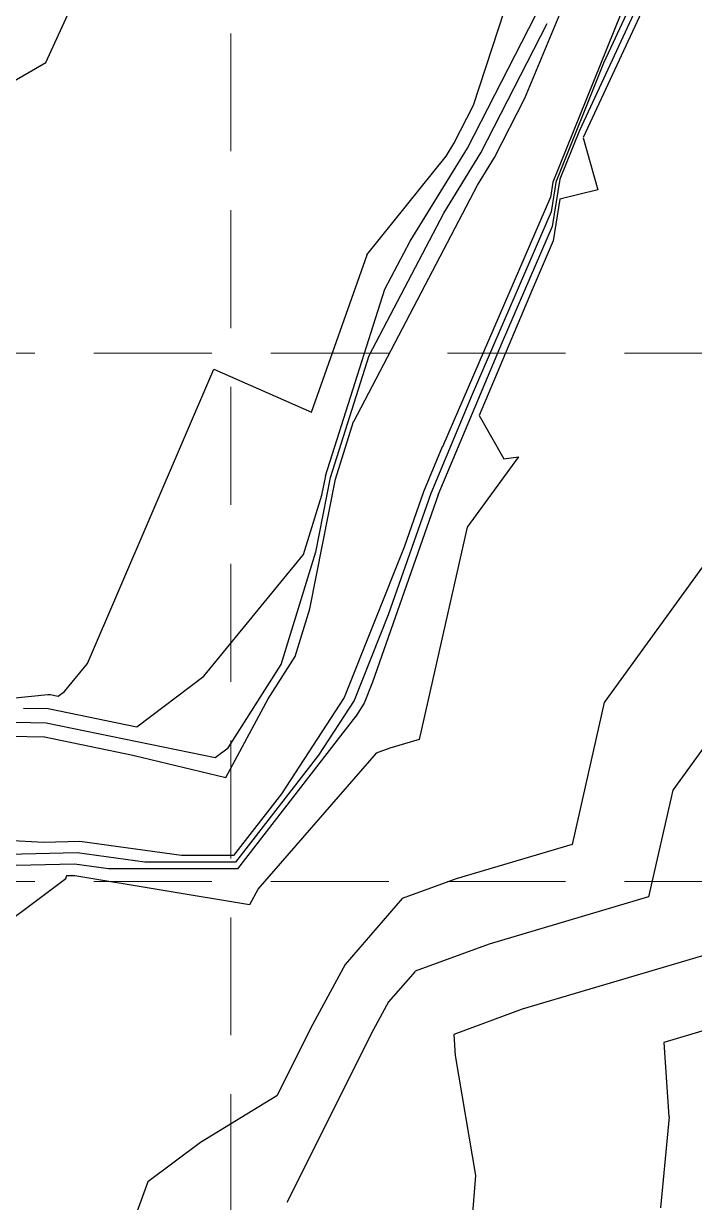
# Model space of a CAD drawing. Header units: feet. Extents: x 10084 to 13321, y 3329 to 8503.
# Drawn here: x 11832.5 to 11934.9, y 4737.2 to 4917.2 of the extents above; entities that cross this region are included whole.
import ezdxf

# ---------------------------------------------------------------- set-up
doc = ezdxf.new("R2010")
doc.units = ezdxf.units.FT
doc.header["$LTSCALE"] = 40
doc.header["$MEASUREMENT"] = 0
doc.linetypes.add('DASHED', pattern=[0.75, 0.5, -0.25])
doc.linetypes.add('HIDDEN', pattern=[0.375, 0.25, -0.125])
doc.layers.add('CONT-L', color=55, linetype='Continuous')
doc.layers.add('GRID', color=254, linetype='DASHED')

msp = doc.modelspace()

# ---------------------------------------------------------------- linework, layer by layer
at = {"layer": 'CONT-L', "color": 5}
for points, elevation in [([(11901.19, 4904.79), (11915.44, 4948.34)], 544), ([(11835.92, 4911.29), (11849.79, 4941.69)], 546), ([(11902.31, 4897.51), (11912.44, 4917.24)], 542), ([(11896.64, 4888.29), (11902.31, 4897.51)], 542), ([(11913.83, 4893.27), (11913.06, 4888.49)], 542), ([(11912.92, 4890.71), (11896.43, 4852.62)], 541), ([(11914.38, 4890.44), (11913.35, 4884.06)], 544), ([(11885.28, 4866.58), (11896.64, 4888.29)], 542), ([(11879.36, 4847.93), (11885.28, 4866.58)], 542), ([(11901, 4860.61), (11894.65, 4845.49)], 542), ([(11908.03, 4851.1), (11900.22, 4840.32)], 544), ([(11905.84, 4850.77), (11908.03, 4851.1)], 544), ([(11876.2, 4827.88), (11880.1, 4847.68)], 541), ([(11878.04, 4845.21), (11878.62, 4848.18)], 543), ([(11875.26, 4836.16), (11878.04, 4845.21)], 543), ([(11895.77, 4845.26), (11885.77, 4816.66)], 543), ([(11962.12, 4842.33), (11931.59, 4800.19)], 547), ([(11860.03, 4817.59), (11875.26, 4836.16)], 543), ([(11873.97, 4820.61), (11876.2, 4827.88)], 541), ([(11849.79, 4809.85), (11860.03, 4817.59)], 543), ([(11837.81, 4814.54), (11838.75, 4815.25)], 544), ([(11819.15, 4813.06), (11836.21, 4814.8)], 544), ([(11882.97, 4813.89), (11877.51, 4805.52)], 542), ([(11836.26, 4812.64), (11849.79, 4809.85)], 543), ([(11835.96, 4810.48), (11861.77, 4805.16)], 542), ([(11888.41, 4806.58), (11886.33, 4805.81)], 544), ([(11892.88, 4807.91), (11888.41, 4806.58)], 544), ([(11849.41, 4805.49), (11863.39, 4802.11)], 541), ([(11871.86, 4799.62), (11864.57, 4790.21)], 541), ([(11931.59, 4800.19), (11927.9, 4783.9)], 547), ([(11851.04, 4789.18), (11840.67, 4790.59)], 542), ([(11864.57, 4790.21), (11856.6, 4790.21)], 541), ([(11840.32, 4787.12), (11839.91, 4787.12)], 544), ([(11866.99, 4782.68), (11840.32, 4787.12)], 544), ([(11881.58, 4773.58), (11876.64, 4764.47)], 546), ([(11892.29, 4772.52), (11888.23, 4767.85)], 547), ([(11908.63, 4766.72), (11898.19, 4762.87)], 548), ([(11876.64, 4764.47), (11871.16, 4753.53)], 546), ([(11931.03, 4750.3), (11929.75, 4736.39)], 549), ([(11859.53, 4746.4), (11851.48, 4740.38)], 546)]:
    msp.add_lwpolyline(points, dxfattribs=dict(at, elevation=elevation))
at = {"layer": 'CONT-L', "color": 5, "extrusion": (0.923712, -0.383087, 0), "elevation": 9121.14}
msp.add_lwpolyline([(9093.76, 541), (9124.94, 541)], dxfattribs=at)
at = {"layer": 'CONT-L', "color": 5, "extrusion": (0.907239, -0.420616, 0)}
for points, elevation in [([(9495.98, 543), (9458.93, 543)], 8750.49), ([(9496.36, 544), (9458.18, 544)], 8751.47), ([(9495.6, 542), (9469.8, 542)], 8749.52)]:
    msp.add_lwpolyline(points, dxfattribs=dict(at, elevation=elevation))
at = {"layer": 'CONT-L', "color": 5, "extrusion": (0.889734, -0.456479, 0)}
for points, elevation in [([(9790.34, 543), (9824.54, 543)], 8352.12), ([(9790.94, 541), (9801.1, 541)], 8356.44), ([(9790.04, 544), (9796.6, 544)], 8349.96)]:
    msp.add_lwpolyline(points, dxfattribs=dict(at, elevation=elevation))
at = {"layer": 'CONT-L', "color": 5, "extrusion": (0.927572, -0.373644, 0)}
for points, elevation in [([(9020.6, 541), (8989.99, 541)], 9222.19), ([(9009.7, 542), (8990.39, 542)], 9222.6), ([(8998.8, 543), (8990.79, 543)], 9223.02)]:
    msp.add_lwpolyline(points, dxfattribs=dict(at, elevation=elevation))
at = {"layer": 'CONT-L', "color": 5, "extrusion": (0.498943, -0.866635, 0), "elevation": 1649.15}
msp.add_lwpolyline([(12689.75, 546), (12707.87, 546)], dxfattribs=at)
at = {"layer": 'CONT-L', "color": 5, "extrusion": (0.963353, 0.268238, 0), "elevation": 12795.49}
msp.add_lwpolyline([(1523.41, 544), (1515.17, 544)], dxfattribs=at)
at = {"layer": 'CONT-L', "color": 5, "extrusion": (0.851616, -0.524166, 0)}
for points, elevation in [([(10392.44, 543), (10409.12, 543)], 7566.96), ([(10406.38, 544), (10408.65, 544)], 7564.83), ([(10405.1, 541), (10410.06, 541)], 7571.22)]:
    msp.add_lwpolyline(points, dxfattribs=dict(at, elevation=elevation))
at = {"layer": 'CONT-L', "color": 5, "extrusion": (0.780595, -0.625037, 0), "elevation": 6225.92}
msp.add_lwpolyline([(11239.34, 544), (11258.65, 544)], dxfattribs=at)
at = {"layer": 'CONT-L', "color": 5, "extrusion": (0.987203, -0.159466, 0)}
for points, elevation in [([(6730.2, 541), (6727.83, 541)], 10980.57), ([(6730.8, 543), (6723.5, 543)], 10981.57)]:
    msp.add_lwpolyline(points, dxfattribs=dict(at, elevation=elevation))
at = {"layer": 'CONT-L', "color": 5, "extrusion": (0.886045, -0.463599, 0)}
for points, elevation in [([(9811.96, 541), (9852.69, 541)], 8277.32), ([(9832.08, 543), (9840.35, 543)], 8272.18)]:
    msp.add_lwpolyline(points, dxfattribs=dict(at, elevation=elevation))
at = {"layer": 'CONT-L', "color": 5, "extrusion": (0.241852, -0.970313, 0), "elevation": -1863.74}
msp.add_lwpolyline([(12749.38, 544), (12743.45, 544)], dxfattribs=at)
at = {"layer": 'CONT-L', "color": 5, "extrusion": (0.917735, -0.397193, 0)}
for points, elevation in [([(9218.13, 542), (9187.75, 542)], 8991.36), ([(9216.15, 543), (9196.9, 543)], 8992.38), ([(9214.17, 544), (9206.05, 544)], 8993.39)]:
    msp.add_lwpolyline(points, dxfattribs=dict(at, elevation=elevation))
at = {"layer": 'CONT-L', "color": 5, "extrusion": (0.943302, -0.331935, 0), "elevation": 9590.6}
msp.add_lwpolyline([(8524.67, 544), (8550.16, 544)], dxfattribs=at)
at = {"layer": 'CONT-L', "color": 5, "extrusion": (0.953148, -0.302504, 0)}
for points, elevation in [([(8214.36, 543), (8244.27, 543)], 9855.49), ([(8214.33, 541), (8223.57, 541)], 9857.05)]:
    msp.add_lwpolyline(points, dxfattribs=dict(at, elevation=elevation))
at = {"layer": 'CONT-L', "color": 5, "extrusion": (0.922164, -0.3868, 0)}
for points, elevation in [([(9103.86, 544), (9083.03, 544)], 9096.81), ([(9094.73, 543), (9069.4, 543)], 9095.7), ([(9076.45, 541), (9068.98, 541)], 9093.46)]:
    msp.add_lwpolyline(points, dxfattribs=dict(at, elevation=elevation))
at = {"layer": 'CONT-L', "color": 5, "extrusion": (0.8098, -0.586706, 0), "elevation": 6829.59}
msp.add_lwpolyline([(10961.45, 546), (10892.23, 546)], dxfattribs=at)
at = {"layer": 'CONT-L', "color": 5, "extrusion": (0.918821, -0.394675, 0), "elevation": 8978.77}
msp.add_lwpolyline([(9102.14, 544), (9151.04, 544)], dxfattribs=at)
at = {"layer": 'CONT-L', "color": 5, "extrusion": (-0.403657, -0.91491, 0), "elevation": -9238.55}
msp.add_lwpolyline([(8888.69, 544), (8904.98, 544)], dxfattribs=at)
at = {"layer": 'CONT-L', "color": 5, "extrusion": (0.868852, 0.495072, 0), "elevation": 12745.89}
msp.add_lwpolyline([(-1672.02, 544), (-1679.64, 544)], dxfattribs=at)
at = {"layer": 'CONT-L', "color": 5, "extrusion": (0.981118, -0.19341, 0), "elevation": 10717.42}
msp.add_lwpolyline([(7042.38, 542), (7053.98, 542)], dxfattribs=at)
at = {"layer": 'CONT-L', "color": 5, "extrusion": (0.94399, -0.329975, 0)}
for points, elevation in [([(8499.04, 542), (8479.42, 542)], 9629.54), ([(8498.89, 541), (8489.96, 541)], 9628.41)]:
    msp.add_lwpolyline(points, dxfattribs=dict(at, elevation=elevation))
at = {"layer": 'CONT-L', "color": 5, "extrusion": (0.975279, -0.220978, 0)}
for points, elevation in [([(7350.35, 544), (7317.11, 544)], 10536.43), ([(7328.87, 546), (7306.66, 546)], 10562.74)]:
    msp.add_lwpolyline(points, dxfattribs=dict(at, elevation=elevation))
at = {"layer": 'CONT-L', "color": 5, "extrusion": (0.929029, -0.370006, 0)}
for points, elevation in [([(8893.58, 541), (8868.86, 541)], 9256.88), ([(8883.1, 542), (8869.02, 542)], 9258.46), ([(8872.62, 543), (8869.18, 543)], 9260.04)]:
    msp.add_lwpolyline(points, dxfattribs=dict(at, elevation=elevation))
at = {"layer": 'CONT-L', "color": 5, "extrusion": (0.955896, -0.293706, 0), "elevation": 9932.76}
msp.add_lwpolyline([(8093.66, 542), (8111.62, 542)], dxfattribs=at)
at = {"layer": 'CONT-L', "color": 5, "extrusion": (0.843559, -0.537037, 0)}
for points, elevation in [([(10435.55, 541), (10443.23, 541)], 7427.54), ([(10425.96, 542), (10441.05, 542)], 7426.41)]:
    msp.add_lwpolyline(points, dxfattribs=dict(at, elevation=elevation))
at = {"layer": 'CONT-L', "color": 5, "extrusion": (0.773351, -0.633978, 0), "elevation": 6102.74}
msp.add_lwpolyline([(11229.39, 544), (11234.93, 544)], dxfattribs=at)
at = {"layer": 'CONT-L', "color": 5, "extrusion": (-0.020456, -0.999791, 0)}
for points, elevation in [([(11735.24, 544), (11735.59, 544)], -5055.91), ([(11731.59, 543), (11735.34, 543)], -5053.75), ([(11727.93, 542), (11735.09, 542)], -5051.58), ([(11724.28, 541), (11734.83, 541)], -5049.42)]:
    msp.add_lwpolyline(points, dxfattribs=dict(at, elevation=elevation))
at = {"layer": 'CONT-L', "color": 5, "extrusion": (-0.201677, -0.979452, 0)}
for points, elevation in [([(10622.31, 544), (10623.58, 544)], -7103.02), ([(10622.75, 541), (10636.78, 541)], -7096.5)]:
    msp.add_lwpolyline(points, dxfattribs=dict(at, elevation=elevation))
at = {"layer": 'CONT-L', "color": 5, "extrusion": (0.881163, -0.472814, 0), "elevation": 8183.07}
msp.add_lwpolyline([(9840.61, 541), (9854.25, 541)], dxfattribs=at)
at = {"layer": 'CONT-L', "color": 5, "extrusion": (0.837732, -0.546082, 0)}
for points, elevation in [([(10521.36, 541), (10503.81, 541)], 7324.45), ([(10522.29, 543), (10519.84, 543)], 7327.48)]:
    msp.add_lwpolyline(points, dxfattribs=dict(at, elevation=elevation))
at = {"layer": 'CONT-L', "color": 5, "extrusion": (0.790812, -0.61206, 0)}
for points, elevation in [([(11078.12, 543), (11048.71, 543)], 6452.47), ([(11070, 542), (11049.34, 542)], 6451.61)]:
    msp.add_lwpolyline(points, dxfattribs=dict(at, elevation=elevation))
at = {"layer": 'CONT-L', "color": 5, "extrusion": (-0.602831, 0.797869, 0), "elevation": -3316.75}
msp.add_lwpolyline([(-12360.84, 542), (-12363.31, 542)], dxfattribs=at)
at = {"layer": 'CONT-L', "color": 5, "extrusion": (0.754651, -0.656126, 0)}
for points, elevation in [([(11425.65, 544), (11398.12, 544)], 5816.81), ([(11411.5, 546), (11398.2, 546)], 5834.37)]:
    msp.add_lwpolyline(points, dxfattribs=dict(at, elevation=elevation))
at = {"layer": 'CONT-L', "color": 5, "extrusion": (-0.054384, -0.99852, 0), "elevation": -5428.78}
msp.add_lwpolyline([(11557.4, 541), (11540.69, 541)], dxfattribs=at)
at = {"layer": 'CONT-L', "color": 5, "extrusion": (0.020227, -0.999795, 0)}
for points, elevation in [([(11935.59, 541), (11930.05, 541)], -4551.84), ([(11935.15, 542), (11924.56, 542)], -4550.11), ([(11934.71, 543), (11919.08, 543)], -4548.39), ([(11934.27, 544), (11933.48, 544)], -4546.66)]:
    msp.add_lwpolyline(points, dxfattribs=dict(at, elevation=elevation))
at = {"layer": 'CONT-L', "color": 5, "extrusion": (-0.135098, -0.990832, 0)}
for points, elevation in [([(11100.76, 541), (11085.09, 541)], -6348.1), ([(11090.01, 543), (11084.75, 543)], -6344.56), ([(11084.63, 544), (11084.59, 544)], -6342.79)]:
    msp.add_lwpolyline(points, dxfattribs=dict(at, elevation=elevation))
at = {"layer": 'CONT-L', "color": 5, "extrusion": (0.284345, -0.958722, 0)}
for points, elevation in [([(12786.9, 546), (12768.43, 546)], -1205.78), ([(12795.82, 547), (12770.44, 547)], -1194.79), ([(12804.74, 548), (12772.46, 548)], -1183.8)]:
    msp.add_lwpolyline(points, dxfattribs=dict(at, elevation=elevation))
at = {"layer": 'CONT-L', "color": 5, "extrusion": (-1.94816e-06, -1, 0)}
for points, elevation in [([(11864.86, 542), (11851.03, 542)], -4789.2), ([(11865.15, 543), (11845.46, 543)], -4788.17)]:
    msp.add_lwpolyline(points, dxfattribs=dict(at, elevation=elevation))
at = {"layer": 'CONT-L', "color": 5, "extrusion": (0.598669, -0.800996, 0), "elevation": 3253.53}
msp.add_lwpolyline([(12348.55, 544), (12313.58, 544)], dxfattribs=at)
at = {"layer": 'CONT-L', "color": 5, "extrusion": (0.957163, -0.289549, 0), "elevation": 9945.82}
msp.add_lwpolyline([(8010.04, 544), (8009.54, 544)], dxfattribs=at)
at = {"layer": 'CONT-L', "color": 5, "extrusion": (0.346143, -0.938182, 0)}
for points, elevation in [([(12819.84, 546), (12811.08, 546)], -372.16), ([(12821.13, 547), (12809.11, 547)], -361.06)]:
    msp.add_lwpolyline(points, dxfattribs=dict(at, elevation=elevation))
at = {"layer": 'CONT-L', "color": 5, "extrusion": (0.879424, -0.476039, 0)}
for points, elevation in [([(9857.84, 544), (9855.16, 544)], 8159.38), ([(9852.23, 547), (9847.41, 547)], 8185.11)]:
    msp.add_lwpolyline(points, dxfattribs=dict(at, elevation=elevation))
at = {"layer": 'CONT-L', "color": 5, "extrusion": (-0.284345, 0.958722, 0), "elevation": 1172.81}
msp.add_lwpolyline([(-12813.65, 549), (-12791.76, 549)], dxfattribs=at)
at = {"layer": 'CONT-L', "color": 5, "extrusion": (0.893914, -0.448238, 0), "elevation": 8489.77}
msp.add_lwpolyline([(9585.99, 547), (9556.48, 547)], dxfattribs=at)
at = {"layer": 'CONT-L', "color": 5, "extrusion": (0.997851, 0.065525, 0), "elevation": 12184.71}
msp.add_lwpolyline([(3973.01, 548), (3969.78, 548)], dxfattribs=at)
at = {"layer": 'CONT-L', "color": 5, "extrusion": (0.99774, 0.067199, 0), "elevation": 12223.27}
msp.add_lwpolyline([(3949.21, 549), (3937.81, 549)], dxfattribs=at)
at = {"layer": 'CONT-L', "color": 5, "extrusion": (0.985825, 0.167777, 0), "elevation": 12528.3}
msp.add_lwpolyline([(2695.9, 548), (2677.36, 548)], dxfattribs=at)
at = {"layer": 'CONT-L', "color": 5, "extrusion": (0.522904, -0.852391, 0), "elevation": 2155.62}
msp.add_lwpolyline([(12604.51, 546), (12590.87, 546)], dxfattribs=at)
at = {"layer": 'CONT-L', "color": 5, "extrusion": (0.939761, -0.341831, 0), "elevation": 9517.15}
msp.add_lwpolyline([(8506.03, 546), (8492.18, 546)], dxfattribs=at)
at = {"layer": 'CONT-L', "color": 5, "extrusion": (0.996762, -0.080402, 0), "elevation": 11481.77}
msp.add_lwpolyline([(5682.92, 548), (5670.12, 548)], dxfattribs=at)
at = {"layer": 'GRID', "color": 252, "linetype": 'HIDDEN', "lineweight": 0, "ltscale": 1.8}
for p, q in [((11864.14, 3736.75), (11864.14, 8418.16)), ((10169.24, 4866.93), (13236.21, 4866.93)), ((10169.24, 4786.22), (13236.21, 4786.22))]:
    msp.add_line(p, q, dxfattribs=at)

doc.saveas('drawing.dxf')
